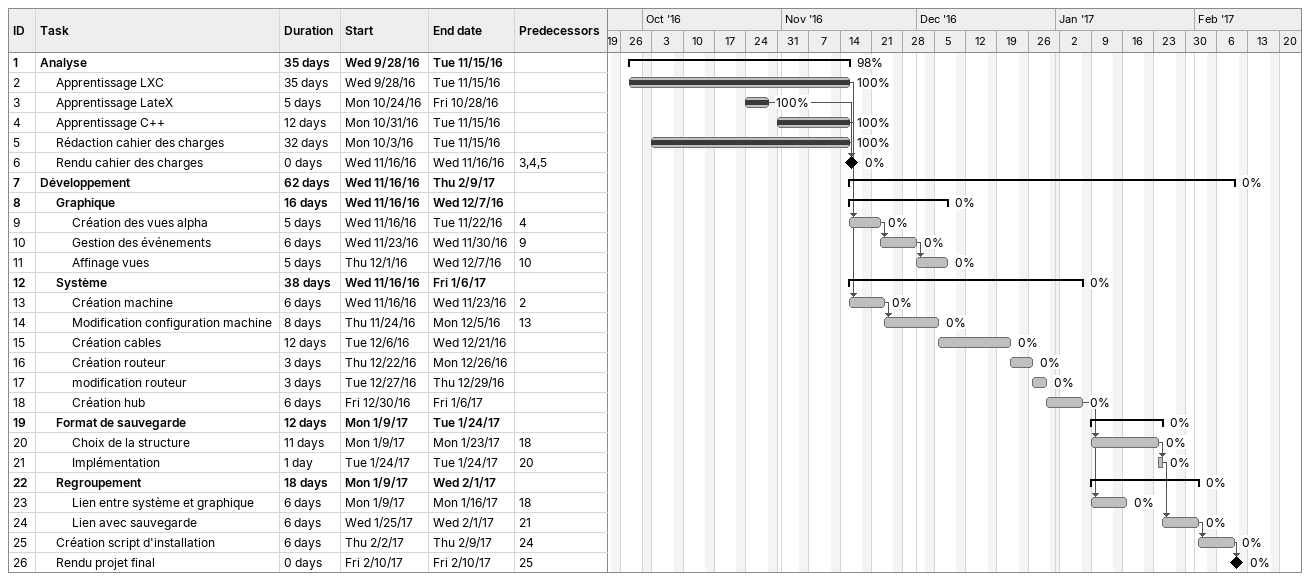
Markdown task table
| ID | Level | Task | Duration | Start | Finish | Predecessors | % complete |
|---|---|---|---|---|---|---|---|
| 1 | 1 | **Analyse** | 35d | 2016-09-28 | 2016-11-15 |  | 98 |
| 2 | 2 | Apprentissage LXC | 35d | 2016-09-28 | 2016-11-15 |  | 100 |
| 3 | 2 | Apprentissage LateX | 5d | 2016-10-24 | 2016-10-28 |  | 100 |
| 4 | 2 | Apprentissage C++ | 12d | 2016-10-31 | 2016-11-15 |  | 100 |
| 5 | 2 | Rédaction cahier des charges | 32d | 2016-10-03 | 2016-11-15 |  | 100 |
| 6 | 2 | Rendu cahier des charges | 0d | 2016-11-16 | 2016-11-16 | 3, 4, 5 | 0 |
| 7 | 1 | **Développement** | 62d | 2016-11-16 | 2017-02-09 |  | 0 |
| 8 | 2 | **Graphique** | 16d | 2016-11-16 | 2016-12-07 |  | 0 |
| 9 | 3 | Création des vues alpha | 5d | 2016-11-16 | 2016-11-22 | 4 | 0 |
| 10 | 3 | Gestion des événements | 6d | 2016-11-23 | 2016-11-30 | 9 | 0 |
| 11 | 3 | Affinage vues | 5d | 2016-12-01 | 2016-12-07 | 10 | 0 |
| 12 | 2 | **Système** | 38d | 2016-11-16 | 2017-01-06 |  | 0 |
| 13 | 3 | Création machine | 6d | 2016-11-16 | 2016-11-23 | 2 | 0 |
| 14 | 3 | Modification configuration machine | 8d | 2016-11-24 | 2016-12-05 | 13 | 0 |
| 15 | 3 | Création cables | 12d | 2016-12-06 | 2016-12-21 |  | 0 |
| 16 | 3 | Création routeur | 3d | 2016-12-22 | 2016-12-26 |  | 0 |
| 17 | 3 | modification routeur | 3d | 2016-12-27 | 2016-12-29 |  | 0 |
| 18 | 3 | Création hub | 6d | 2016-12-30 | 2017-01-06 |  | 0 |
| 19 | 2 | **Format de sauvegarde** | 12d | 2017-01-09 | 2017-01-24 |  | 0 |
| 20 | 3 | Choix de la structure | 11d | 2017-01-09 | 2017-01-23 | 18 | 0 |
| 21 | 3 | Implémentation | 1d | 2017-01-24 | 2017-01-24 | 20 | 0 |
| 22 | 2 | **Regroupement** | 18d | 2017-01-09 | 2017-02-01 |  | 0 |
| 23 | 3 | Lien entre système et graphique | 6d | 2017-01-09 | 2017-01-16 | 18 | 0 |
| 24 | 3 | Lien avec sauvegarde | 6d | 2017-01-25 | 2017-02-01 | 21 | 0 |
| 25 | 2 | Création script d'installation | 6d | 2017-02-02 | 2017-02-09 | 24 | 0 |
| 26 | 2 | Rendu projet final | 0d | 2017-02-10 | 2017-02-10 | 25 | 0 |
